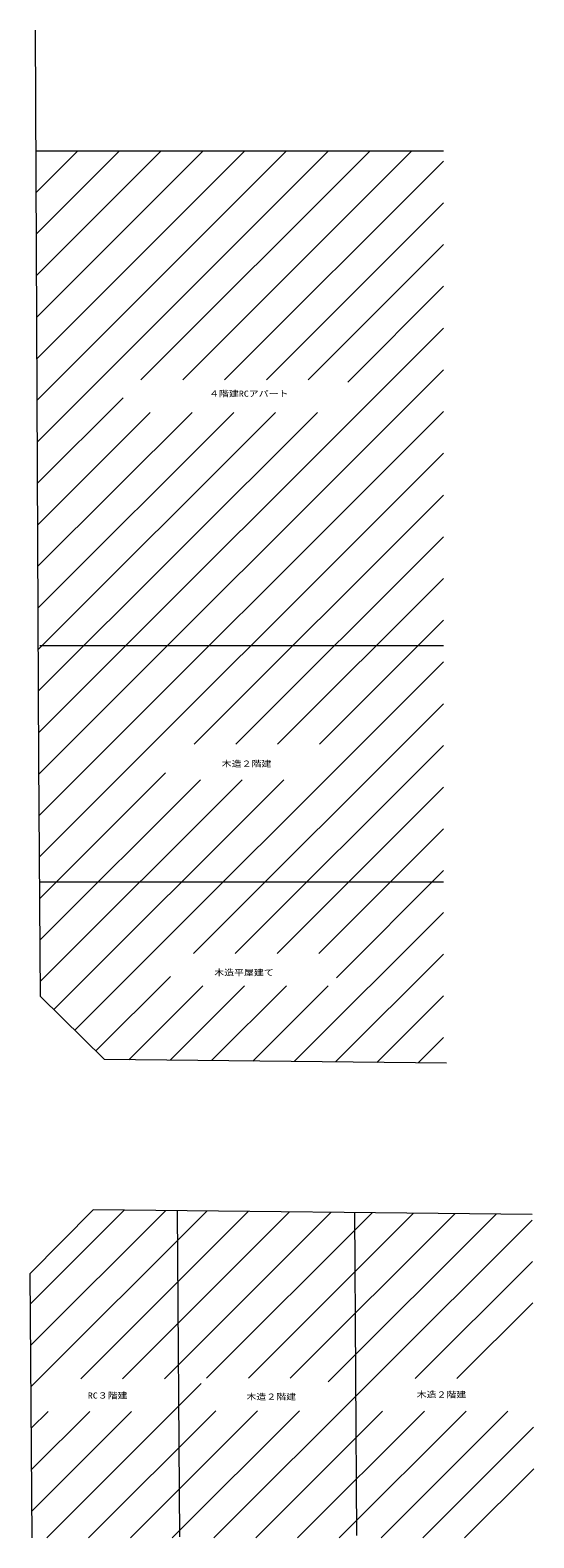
# Model space of a CAD drawing. Units: millimetres, scale not verified. Extents: x -24315 to 33753, y -35966 to 15120.
# Drawn here: x 16707 to 33753, y -35966 to 15120 of the extents above; entities that cross this region are included whole.
import ezdxf
from ezdxf.enums import TextEntityAlignment as Align

# ---------------------------------------------------------------- set-up
doc = ezdxf.new("R2010")
doc.units = ezdxf.units.MM
doc.header["$LTSCALE"] = 100
doc.layers.add('0-0', color=7, linetype='Continuous', lineweight=9)
doc.styles.add('ＭＳ ゴシック', font='')
doc.styles.get('ＭＳ ゴシック').set_extended_font_data('MS Gothic')

msp = doc.modelspace()

# ---------------------------------------------------------------- linework, layer by layer
at = {"layer": '0-0'}
for p, q in [((17000.1, -9664.7), (16886.9, 15120)), ((16905.6, 11026), (30699.7, 11026)), ((16912, 9623), (18315, 11026)), ((16918.5, 8215.2), (19729.2, 11026)), ((16924.9, 6807.5), (21143.4, 11026)), ((16931.3, 5399.7), (22557.6, 11026)), ((16937.8, 3991.9), (23971.8, 11026)), ((16944.2, 2584.1), (25386, 11026)), ((16950.6, 1176.3), (26800.3, 11026)), ((20457.4, 3268.9), (28214.5, 11026)), ((21871.6, 3268.9), (29628.7, 11026)), ((23285.9, 3268.9), (30699.7, 10682.7)), ((24700.1, 3268.9), (30699.7, 9268.5)), ((26114.3, 3268.9), (30699.7, 7854.3)), ((27453.7, 3194.2), (30699.7, 6440.1)), ((16995.6, -8678.2), (30699.7, 5025.9)), ((17003, -10085), (30699.7, 3611.7)), ((16957.1, -231.5), (19851.3, 2662.8)), ((16963.5, -1639.2), (20771.6, 2168.9)), ((16969.9, -3047), (22185.9, 2168.9)), ((16976.3, -4454.8), (23600.1, 2168.9)), ((16982.8, -5862.6), (25014.3, 2168.9)), ((16989.2, -7270.4), (26428.5, 2168.9)), ((17012.7, -11489.5), (30699.7, 2197.5)), ((17022.3, -12894.1), (30699.7, 783.2)), ((22252.9, -9077.7), (30699.7, -631)), ((23667.1, -9077.7), (30699.7, -2045.2)), ((25081.3, -9077.7), (30699.7, -3459.4)), ((26495.5, -9077.7), (30699.7, -4873.6)), ((17028.1, -5734), (30699.7, -5734)), ((18220.1, -18767.4), (30699.7, -6287.8)), ((22234.6, -16167.1), (30699.7, -7702)), ((23648.9, -16167.1), (30699.7, -9116.2)), ((17054.8, -17620.9), (17000.1, -9664.7)), ((17032, -14298.7), (21291.2, -10039.5)), ((17041.6, -15703.2), (22467.1, -10277.7)), ((17051.3, -17107.8), (23881.3, -10277.7)), ((17507.2, -18066), (25295.5, -10277.7)), ((25063.1, -16167.1), (30699.7, -10530.5)), ((26477.3, -16167.1), (30699.7, -11944.7)), ((17028.1, -13734), (30699.7, -13734)), ((27073.1, -16985.5), (30699.7, -13358.9)), ((25646.4, -19826.3), (30699.7, -14773.1)), ((27045.7, -19841.3), (30699.7, -16187.3)), ((18932.9, -19468.8), (21455.7, -16946)), ((20049.4, -19766.6), (22548.9, -17267.1)), ((21448.6, -19781.5), (23963.1, -17267.1)), ((22847.9, -19796.5), (25377.3, -17267.1)), ((24247.2, -19811.4), (26791.5, -17267.1)), ((17054.8, -17620.9), (19226.7, -19757.8)), ((28445, -19856.2), (30699.7, -17601.5)), ((29844.2, -19871.2), (30699.7, -19015.7)), ((30800.1, -19881.4), (19226.7, -19757.8)), ((18834.4, -24853.9), (16707.2, -27013.7)), ((16714.2, -28035.5), (19884.6, -24865.1)), ((16723.8, -29440.1), (21283.9, -24880)), ((16733.5, -30844.7), (22683.1, -24895)), ((18419.5, -30572.8), (24082.4, -24909.9)), ((33693.8, -25012.6), (18834.4, -24853.9)), ((19833.7, -30572.8), (25481.7, -24924.9)), ((21248, -30572.8), (26880.9, -24939.8)), ((21768.5, -35931.6), (21692.7, -24884.4)), ((22678.1, -30556.9), (28280.2, -24954.8)), ((24092.3, -30556.9), (29679.5, -24969.7)), ((25506.5, -30556.9), (31078.7, -24984.7)), ((26794.8, -30682.9), (32478, -24999.6)), ((27768.4, -35890.4), (27693.2, -24948.5)), ((22925.9, -35965.9), (33695.1, -25196.8)), ((16768.6, -35965.9), (16707.2, -27013.7)), ((29734.1, -30571.9), (33704.7, -26601.3)), ((31148.3, -30571.9), (33714.4, -28005.9)), ((17269.1, -35965.9), (22493.9, -30741.1)), ((18683.3, -35965.9), (22992.3, -31656.9)), ((20097.5, -35965.9), (24406.5, -31656.9)), ((21511.7, -35965.9), (25820.7, -31656.9)), ((25754.4, -35965.9), (30048.3, -31671.9)), ((27168.6, -35965.9), (31462.6, -31671.9)), ((28582.8, -35965.9), (32876.8, -31671.9)), ((16743.1, -32249.2), (17312.6, -31679.7)), ((16752.8, -33653.8), (18726.8, -31679.7)), ((16762.4, -35058.4), (20141, -31679.7)), ((24340.1, -35965.9), (28631.8, -31674.3)), ((29997, -35965.9), (33743.3, -32219.6)), ((31411.2, -35965.9), (33753, -33624.2))]:
    msp.add_line(p, q, dxfattribs=at)

# ---------------------------------------------------------------- texts
at = {"layer": '0-0', "style": 'ＭＳ ゴシック', "width": 1.2}
for s, p in [('４階建RCアパート', (22761.7, 2638.3)), ('木造２階建', (23189.4, -9900.1)), ('木造平屋建て', (22935.8, -16976.2)), ('RC３階建', (18658.9, -31307.5)), ('木造２階建', (24024.9, -31348.8)), ('木造２階建', (29788, -31275.8))]:
    msp.add_text(s, height=205.3, dxfattribs=at).set_placement(p, align=Align.BOTTOM_LEFT)

doc.saveas('drawing.dxf')
